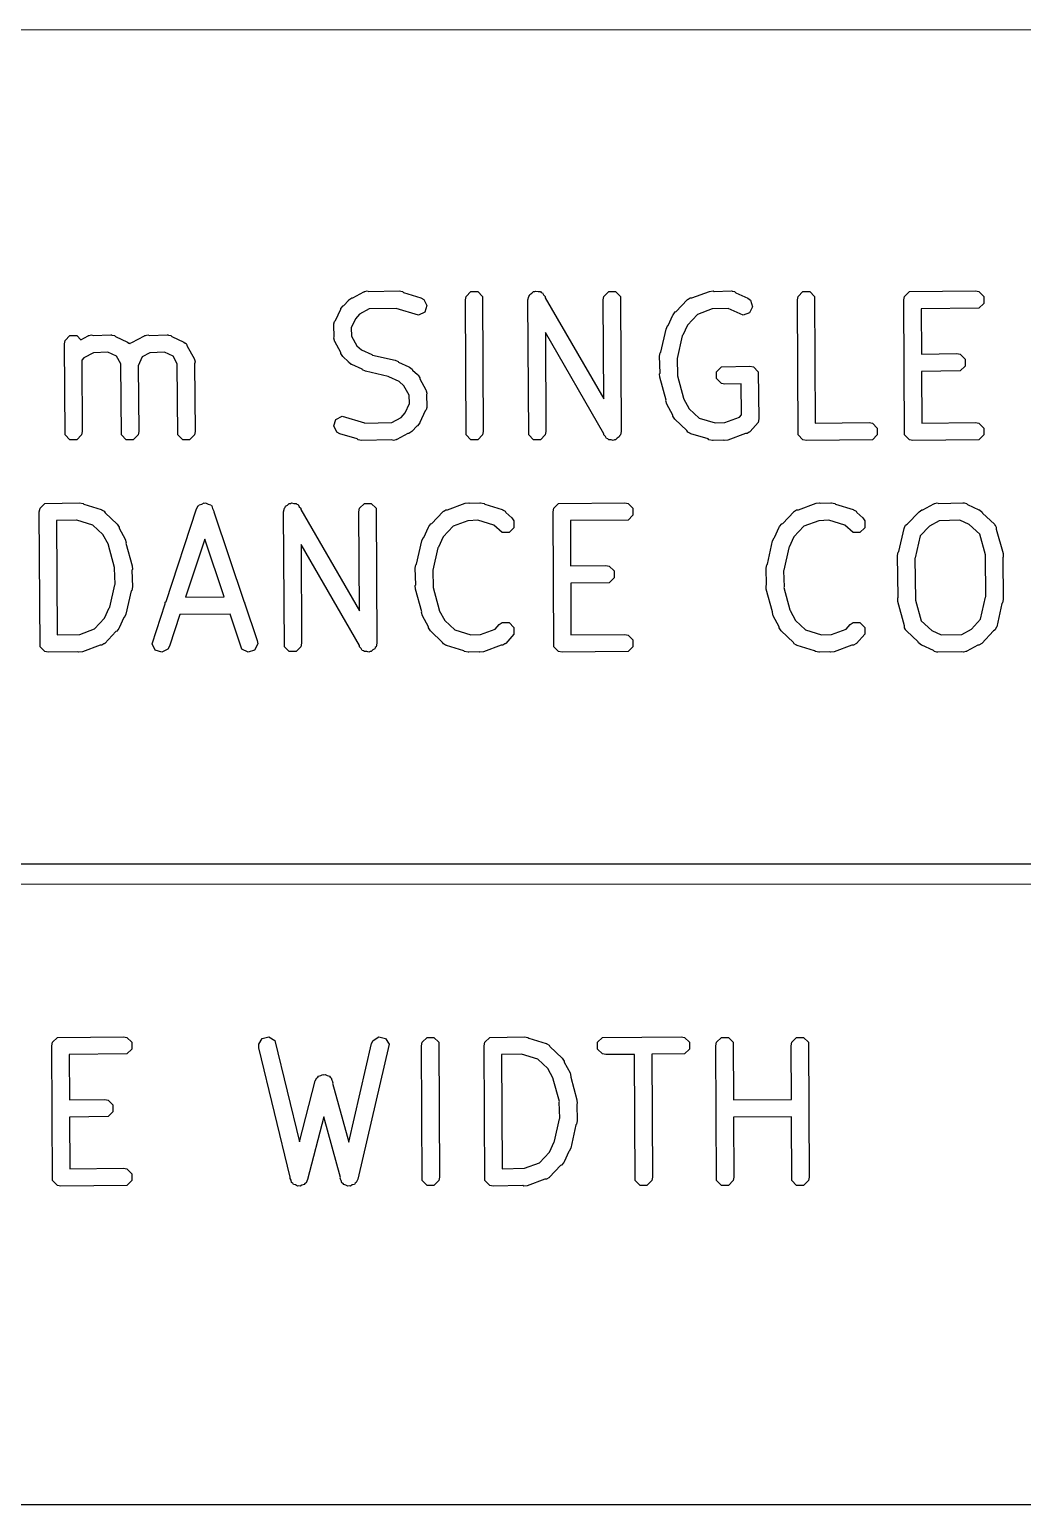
# Model space of a CAD drawing. Extents: x 139 to 262, y -120 to -93.
# Drawn here: x 201.19 to 207.09, y -108.47 to -99.7 of the extents above; entities that cross this region are included whole.
import ezdxf

# ---------------------------------------------------------------- set-up
doc = ezdxf.new("R2010")
doc.units = 0
doc.layers.add('BLACK', color=7, linetype='CONTINUOUS')

msp = doc.modelspace()

# ---------------------------------------------------------------- linework, layer by layer
at = {"layer": 'BLACK', "linetype": 'CONTINUOUS'}
for p, q in [((218.541613, -99.701785), (196.438786, -99.706587)), ((203.085993, -101.309536), (203.103297, -101.297973)), ((203.103297, -101.297973), (203.109474, -101.297973)), ((203.109474, -101.297973), (203.174361, -101.262291)), ((203.174361, -101.262291), (203.176938, -101.261585)), ((203.176938, -101.261585), (203.177804, -101.26072)), ((203.177804, -101.26072), (203.180274, -101.260671)), ((203.180274, -101.260671), (203.194434, -101.256794)), ((203.194434, -101.256794), (203.204631, -101.260193)), ((203.204631, -101.260193), (203.384483, -101.25666)), ((203.384483, -101.25666), (203.404895, -101.26072)), ((203.404895, -101.26072), (203.409696, -101.265521)), ((203.409696, -101.265521), (203.51311, -101.29665)), ((203.51311, -101.29665), (203.531191, -101.306957)), ((203.778183, -101.31), (203.782243, -101.289588)), ((203.782243, -101.289588), (203.811111, -101.26072)), ((203.811111, -101.26072), (203.851935, -101.26072)), ((203.851935, -101.26072), (203.880803, -101.289588)), ((203.880803, -101.289588), (203.884863, -102.09232)), ((204.150716, -101.31), (204.154776, -101.289588)), ((204.154776, -101.289588), (204.159956, -101.284407)), ((204.159956, -101.284407), (204.161884, -101.27734)), ((204.161884, -101.27734), (204.173877, -101.270486)), ((204.173877, -101.270486), (204.183644, -101.26072)), ((204.183644, -101.26072), (204.190969, -101.26072)), ((204.190969, -101.26072), (204.197329, -101.257086)), ((204.197329, -101.257086), (204.210654, -101.26072)), ((204.210654, -101.26072), (204.224468, -101.26072)), ((204.224468, -101.26072), (204.229648, -101.2659)), ((204.229648, -101.2659), (204.236716, -101.267828)), ((204.236716, -101.267828), (204.243735, -101.279987)), ((204.243735, -101.279987), (204.253336, -101.289588)), ((204.253336, -101.289588), (204.253371, -101.296679)), ((204.253371, -101.296679), (204.600731, -101.89839)), ((204.597756, -101.31), (204.601816, -101.289588)), ((204.601816, -101.289588), (204.630684, -101.26072)), ((204.630684, -101.26072), (204.671508, -101.26072)), ((204.671508, -101.26072), (204.700376, -101.289588)), ((204.700376, -101.289588), (204.704436, -102.09232)), ((205.100441, -101.306957), (205.102855, -101.306072)), ((205.102855, -101.306072), (205.114976, -101.297974)), ((205.114976, -101.297974), (205.124965, -101.297973)), ((205.124965, -101.297973), (205.230281, -101.259397)), ((205.230281, -101.259397), (205.25093, -101.256794)), ((205.25093, -101.256794), (205.256927, -101.259792)), ((205.256927, -101.259792), (205.358909, -101.25666)), ((205.358909, -101.25666), (205.361528, -101.257181)), ((205.361528, -101.257181), (205.36269, -101.256794)), ((205.36269, -101.256794), (205.365131, -101.257897)), ((205.365131, -101.257897), (205.379321, -101.26072)), ((205.379321, -101.26072), (205.385874, -101.267273)), ((205.385874, -101.267273), (205.45727, -101.299544)), ((205.45727, -101.299544), (205.473711, -101.312304)), ((205.752609, -101.31), (205.756669, -101.289588)), ((205.756669, -101.289588), (205.785537, -101.26072)), ((205.785537, -101.26072), (205.826361, -101.26072)), ((205.826361, -101.26072), (205.855229, -101.289588)), ((205.855229, -101.289588), (205.859035, -102.04228)), ((206.385916, -101.31), (206.389976, -101.289588)), ((206.389976, -101.289588), (206.418844, -101.26072)), ((206.418844, -101.26072), (206.81179, -101.25666)), ((206.81179, -101.25666), (206.832202, -101.26072)), ((206.832202, -101.26072), (206.86107, -101.289588)), ((206.86107, -101.289588), (206.86107, -101.330412)), ((203.006475, -101.432048), (203.037176, -101.364128)), ((203.037176, -101.364094), (203.037207, -101.364058)), ((203.037176, -101.364128), (203.037176, -101.364094)), ((203.037207, -101.364058), (203.038747, -101.360653)), ((203.038747, -101.360653), (203.051507, -101.344211)), ((203.051507, -101.344211), (203.056437, -101.342567)), ((203.056437, -101.342567), (203.083353, -101.312486)), ((203.083353, -101.312486), (203.083414, -101.312304)), ((203.083414, -101.312304), (203.083615, -101.312193)), ((203.083615, -101.312193), (203.085993, -101.309536)), ((203.149537, -101.393876), (203.124476, -101.421884)), ((203.205322, -101.3632), (203.149537, -101.393876)), ((203.366614, -101.360031), (203.205322, -101.3632)), ((203.367616, -101.360603), (203.366614, -101.360031)), ((203.500024, -101.400459), (203.367616, -101.360603)), ((203.536539, -101.382201), (203.500024, -101.400459)), ((203.531191, -101.306957), (203.549449, -101.343472)), ((203.549449, -101.343472), (203.536539, -101.382201)), ((203.782243, -102.112732), (203.778183, -101.31)), ((204.154776, -102.112732), (204.150716, -101.31)), ((204.600731, -101.89839), (204.597756, -101.31)), ((205.013175, -101.397905), (205.025935, -101.381464)), ((205.025935, -101.381464), (205.032201, -101.379375)), ((205.032201, -101.379375), (205.097672, -101.309536)), ((205.097672, -101.309536), (205.099893, -101.308051)), ((205.099893, -101.308051), (205.100441, -101.306957)), ((205.246719, -101.363254), (205.158517, -101.395562)), ((205.247149, -101.36334), (205.246719, -101.363254)), ((205.341126, -101.360453), (205.247149, -101.36334)), ((205.429635, -101.400459), (205.341126, -101.360453)), ((205.468365, -101.387548), (205.429635, -101.400459)), ((205.486622, -101.351034), (205.468365, -101.387548)), ((205.473711, -101.312304), (205.486622, -101.351034)), ((205.756669, -102.112732), (205.752609, -101.31)), ((206.389976, -102.112732), (206.385916, -101.31)), ((206.832202, -101.35928), (206.488906, -101.362827)), ((206.488906, -101.362827), (206.490268, -101.632221)), ((206.86107, -101.330412), (206.832202, -101.35928)), ((202.995863, -101.459013), (202.996384, -101.456392)), ((202.998846, -101.528753), (202.995863, -101.459013)), ((202.995997, -101.455231), (202.997101, -101.452788)), ((202.996384, -101.456392), (202.995997, -101.455231)), ((202.997101, -101.452788), (202.999923, -101.438601)), ((202.999923, -101.438601), (203.006475, -101.432048)), ((203.124476, -101.421884), (203.100076, -101.475865)), ((203.100076, -101.475865), (203.102225, -101.52609)), ((204.971882, -101.48333), (204.980771, -101.464512)), ((204.980771, -101.464512), (204.983921, -101.462621)), ((204.983921, -101.462621), (205.011603, -101.401382)), ((205.011603, -101.401348), (205.011633, -101.401315)), ((205.011603, -101.401382), (205.011603, -101.401348)), ((205.011633, -101.401315), (205.013175, -101.397905)), ((205.098889, -101.459167), (205.071338, -101.520122)), ((205.158517, -101.395562), (205.098889, -101.459167)), ((201.39397, -101.570773), (201.39803, -101.550361)), ((201.39803, -101.550361), (201.426898, -101.521493)), ((201.426898, -101.521493), (201.467722, -101.521493)), ((201.467722, -101.521493), (201.492682, -101.546453)), ((201.492682, -101.546453), (201.535215, -101.523064)), ((201.535215, -101.523064), (201.537792, -101.522358)), ((201.537792, -101.522358), (201.538658, -101.521493)), ((201.538658, -101.521493), (201.541241, -101.521413)), ((201.541241, -101.521413), (201.555288, -101.517567)), ((201.555288, -101.517567), (201.564669, -101.520693)), ((201.564669, -101.520693), (201.67083, -101.517433)), ((201.67083, -101.517433), (201.67345, -101.517954)), ((201.67345, -101.517954), (201.674612, -101.517567)), ((201.674612, -101.517567), (201.677054, -101.518671)), ((201.677054, -101.518671), (201.691242, -101.521493)), ((201.691242, -101.521493), (201.697795, -101.528046)), ((201.697795, -101.528046), (201.769192, -101.560319)), ((201.769192, -101.560319), (201.77758, -101.566829)), ((201.77758, -101.566829), (201.780286, -101.567731)), ((201.780286, -101.567731), (201.781435, -101.569821)), ((201.781435, -101.569821), (201.782582, -101.570711)), ((201.782582, -101.570711), (201.784896, -101.567731)), ((201.784896, -101.567731), (201.796008, -101.564026)), ((201.796008, -101.564026), (201.870495, -101.523064)), ((201.870495, -101.523064), (201.873072, -101.522358)), ((201.873072, -101.522358), (201.873938, -101.521493)), ((201.873938, -101.521493), (201.876521, -101.521413)), ((201.876521, -101.521413), (201.890568, -101.517567)), ((201.890568, -101.517567), (201.899949, -101.520693)), ((201.899949, -101.520693), (202.00611, -101.517433)), ((202.00611, -101.517433), (202.00873, -101.517954)), ((202.00873, -101.517954), (202.009892, -101.517567)), ((202.009892, -101.517567), (202.012334, -101.518671)), ((202.012334, -101.518671), (202.026522, -101.521493)), ((202.026522, -101.521493), (202.033075, -101.528046)), ((202.033075, -101.528046), (202.104472, -101.560319)), ((202.104472, -101.560319), (202.11286, -101.566829)), ((202.11286, -101.566829), (202.115566, -101.567731)), ((202.115566, -101.567731), (202.116715, -101.569821)), ((202.116715, -101.569821), (202.120913, -101.573079)), ((202.995997, -101.537301), (202.998846, -101.528753)), ((202.999806, -101.551212), (202.995997, -101.537301)), ((202.999923, -101.553932), (202.999806, -101.551212)), ((203.000788, -101.554797), (202.999923, -101.553932)), ((203.001494, -101.557374), (203.000788, -101.554797)), ((203.037176, -101.622262), (203.001494, -101.557374)), ((203.102225, -101.52609), (203.133079, -101.582199)), ((204.60178, -102.10564), (204.25442, -101.503929)), ((204.25442, -101.503929), (204.257396, -102.09232)), ((204.940826, -101.621137), (204.971882, -101.48333)), ((205.068386, -101.523925), (205.038123, -101.658217)), ((205.071338, -101.520122), (205.068386, -101.523925)), ((201.39803, -102.112732), (201.39397, -101.570773)), ((201.510391, -101.65465), (201.497479, -101.669081)), ((201.566326, -101.62389), (201.510391, -101.65465)), ((201.653046, -101.621226), (201.566326, -101.62389)), ((201.704577, -101.644518), (201.653046, -101.621226)), ((201.729315, -101.689504), (201.704577, -101.644518)), ((201.856335, -101.648785), (201.832247, -101.702076)), ((201.901606, -101.62389), (201.856335, -101.648785)), ((201.988326, -101.621226), (201.901606, -101.62389)), ((202.039857, -101.644518), (201.988326, -101.621226)), ((202.064595, -101.689504), (202.039857, -101.644518)), ((202.120913, -101.573079), (202.124616, -101.584188)), ((202.124616, -101.584188), (202.165579, -101.658678)), ((203.037177, -101.62844), (203.037176, -101.622262)), ((203.048739, -101.645745), (203.037177, -101.62844)), ((203.051398, -101.648124), (203.048739, -101.645745)), ((203.051507, -101.648322), (203.051398, -101.648124)), ((203.051685, -101.648381), (203.051507, -101.648322)), ((203.08177, -101.675299), (203.051685, -101.648381)), ((203.133079, -101.582199), (203.161088, -101.607259)), ((203.161088, -101.607259), (203.22207, -101.634824)), ((203.22207, -101.634824), (203.225873, -101.637775)), ((203.225873, -101.637775), (203.360167, -101.66804)), ((204.933036, -101.64528), (204.937096, -101.624868)), ((204.9361, -101.74505), (204.933036, -101.64528)), ((204.937096, -101.624868), (204.940826, -101.621137)), ((206.490268, -101.632221), (206.70003, -101.629193)), ((206.70003, -101.629193), (206.720442, -101.633253)), ((206.720442, -101.633253), (206.74931, -101.662121)), ((201.497479, -101.669081), (201.50065, -102.09232)), ((201.73331, -102.112732), (201.729315, -101.689504)), ((201.832247, -101.702076), (201.83593, -102.09232)), ((202.06859, -102.112732), (202.064595, -101.689504)), ((202.165579, -101.658678), (202.166284, -101.661255)), ((202.166284, -101.661255), (202.16715, -101.662121)), ((202.16715, -101.662121), (202.167172, -101.664496)), ((202.167172, -101.664496), (202.171076, -101.678751)), ((202.171076, -101.678751), (202.16741, -101.689747)), ((202.16741, -101.689747), (202.17121, -102.09232)), ((203.083414, -101.680229), (203.08177, -101.675299)), ((203.099856, -101.692989), (203.083414, -101.680229)), ((203.103263, -101.694529), (203.099856, -101.692989)), ((203.103298, -101.69456), (203.103263, -101.694529)), ((203.103331, -101.694559), (203.103298, -101.69456)), ((203.16457, -101.72224), (203.103331, -101.694559)), ((203.166461, -101.725391), (203.16457, -101.72224)), ((203.185279, -101.73428), (203.166461, -101.725391)), ((203.319572, -101.764544), (203.185279, -101.73428)), ((203.360167, -101.66804), (203.378985, -101.676929)), ((203.378985, -101.676929), (203.380875, -101.680079)), ((203.380875, -101.680079), (203.442114, -101.70776)), ((203.442114, -101.70776), (203.442148, -101.70776)), ((203.442148, -101.70776), (203.442182, -101.70779)), ((203.442182, -101.70779), (203.44559, -101.709331)), ((203.44559, -101.709331), (203.462032, -101.722091)), ((203.462032, -101.722091), (203.463675, -101.727021)), ((203.463675, -101.727021), (203.493756, -101.753936)), ((204.933617, -101.74919), (204.9361, -101.74505)), ((205.038123, -101.658217), (205.036768, -101.661084)), ((205.036768, -101.661084), (205.039716, -101.75704)), ((205.272376, -101.736628), (205.301244, -101.70776)), ((205.272376, -101.777452), (205.272376, -101.736628)), ((205.301244, -101.70776), (205.470669, -101.7037)), ((205.470669, -101.7037), (205.491081, -101.70776)), ((205.491081, -101.70776), (205.519949, -101.736628)), ((205.519949, -101.736628), (205.524009, -102.017813)), ((206.720442, -101.731813), (206.490789, -101.735128)), ((206.490789, -101.735128), (206.492342, -102.04228)), ((206.74931, -101.702945), (206.720442, -101.731813)), ((206.74931, -101.662121), (206.74931, -101.702945)), ((203.323376, -101.767496), (203.319572, -101.764544)), ((203.384355, -101.795059), (203.323376, -101.767496)), ((203.412366, -101.820121), (203.384355, -101.795059)), ((203.44322, -101.876229), (203.412366, -101.820121)), ((203.493756, -101.753936), (203.493939, -101.753997)), ((203.493939, -101.753997), (203.494049, -101.754198)), ((203.494049, -101.754198), (203.496706, -101.756575)), ((203.496706, -101.756575), (203.508269, -101.773879)), ((203.508269, -101.773879), (203.508269, -101.780056)), ((203.508269, -101.780056), (203.543952, -101.844946)), ((204.934629, -101.769977), (204.933617, -101.74919)), ((204.971879, -101.905466), (204.934629, -101.769977)), ((205.039716, -101.75704), (205.03898, -101.760736)), ((205.03898, -101.760736), (205.075376, -101.893116)), ((205.301244, -101.80632), (205.272376, -101.777452)), ((205.321656, -101.81038), (205.301244, -101.80632)), ((205.418065, -101.808069), (205.321656, -101.81038)), ((205.420746, -101.993737), (205.418065, -101.808069)), ((203.445369, -101.926454), (203.44322, -101.876229)), ((203.543952, -101.844946), (203.544657, -101.847522)), ((203.544657, -101.847522), (203.545523, -101.848388)), ((203.545523, -101.848388), (203.545639, -101.851107)), ((203.545639, -101.851107), (203.549449, -101.865019)), ((203.549449, -101.865019), (203.546599, -101.873565)), ((203.546599, -101.873565), (203.549583, -101.943307)), ((204.970423, -101.909835), (204.971879, -101.905466)), ((204.97592, -101.929908), (204.970423, -101.909835)), ((205.075376, -101.893116), (205.075546, -101.896613)), ((205.075546, -101.896613), (205.108592, -101.956706)), ((203.008907, -102.020119), (203.045422, -102.001861)), ((203.045422, -102.001861), (203.17783, -102.041717)), ((203.340123, -102.039119), (203.395909, -102.008442)), ((203.395909, -102.008442), (203.420969, -101.980435)), ((203.420969, -101.980435), (203.445369, -101.926454)), ((203.53897, -101.970271), (203.50827, -102.038191)), ((203.545523, -101.963719), (203.53897, -101.970271)), ((203.548344, -101.949531), (203.545523, -101.963719)), ((203.549449, -101.947089), (203.548344, -101.949531)), ((203.549583, -101.943307), (203.549061, -101.945927)), ((203.549061, -101.945927), (203.549449, -101.947089)), ((205.011603, -101.994794), (204.97592, -101.929908)), ((205.011603, -102.000972), (205.011603, -101.994794)), ((205.023166, -102.018277), (205.011603, -102.000972)), ((205.108592, -101.956706), (205.108652, -101.956925)), ((205.108652, -101.956925), (205.168396, -102.012934)), ((205.322085, -102.039065), (205.408516, -102.007405)), ((205.408516, -102.007405), (205.420746, -101.993737)), ((201.50065, -102.09232), (201.49659, -102.112732)), ((201.83593, -102.09232), (201.83187, -102.112732)), ((202.17121, -102.09232), (202.16715, -102.112732)), ((202.995997, -102.058848), (203.008907, -102.020119)), ((203.014255, -102.095363), (202.995997, -102.058848)), ((203.032336, -102.10567), (203.014255, -102.095363)), ((203.17783, -102.041717), (203.178831, -102.042288)), ((203.178831, -102.042288), (203.340123, -102.039119)), ((203.459453, -102.092784), (203.442149, -102.104347)), ((203.46183, -102.090126), (203.459453, -102.092784)), ((203.462032, -102.090016), (203.46183, -102.090126)), ((203.462092, -102.089833), (203.462032, -102.090016)), ((203.489008, -102.059752), (203.462092, -102.089833)), ((203.493939, -102.058109), (203.489008, -102.059752)), ((203.506699, -102.041667), (203.493939, -102.058109)), ((203.508238, -102.038261), (203.506699, -102.041667)), ((203.50827, -102.038226), (203.508238, -102.038261)), ((203.50827, -102.038191), (203.50827, -102.038226)), ((203.884863, -102.09232), (203.880803, -102.112732)), ((204.257396, -102.09232), (204.253336, -102.112732)), ((204.704436, -102.09232), (204.700376, -102.112732)), ((205.09607, -102.086623), (205.023166, -102.018277)), ((205.100441, -102.095363), (205.09607, -102.086623)), ((205.113077, -102.102566), (205.100441, -102.095363)), ((205.168396, -102.012934), (205.263226, -102.041479)), ((205.263226, -102.041479), (205.321656, -102.03898)), ((205.321656, -102.03898), (205.322085, -102.039065)), ((205.465951, -102.096246), (205.453829, -102.104346)), ((205.468364, -102.095363), (205.465951, -102.096246)), ((205.46891, -102.094269), (205.468364, -102.095363)), ((205.471134, -102.092784), (205.46891, -102.094269)), ((205.519949, -102.038225), (205.471134, -102.092784)), ((205.524009, -102.017813), (205.519949, -102.038225)), ((205.859035, -102.04228), (206.178483, -102.03898)), ((206.178483, -102.03898), (206.198895, -102.04304)), ((206.198895, -102.04304), (206.227763, -102.071908)), ((206.227763, -102.071908), (206.227763, -102.112732)), ((206.492342, -102.04228), (206.81179, -102.03898)), ((206.81179, -102.03898), (206.832202, -102.04304)), ((206.832202, -102.04304), (206.86107, -102.071908)), ((206.86107, -102.071908), (206.86107, -102.112732)), ((201.426898, -102.1416), (201.39803, -102.112732)), ((201.467722, -102.1416), (201.426898, -102.1416)), ((201.49659, -102.112732), (201.467722, -102.1416)), ((201.762178, -102.1416), (201.73331, -102.112732)), ((201.803002, -102.1416), (201.762178, -102.1416)), ((201.83187, -102.112732), (201.803002, -102.1416)), ((202.097458, -102.1416), (202.06859, -102.112732)), ((202.138282, -102.1416), (202.097458, -102.1416)), ((202.16715, -102.112732), (202.138282, -102.1416)), ((203.135749, -102.136798), (203.032336, -102.10567)), ((203.140551, -102.1416), (203.135749, -102.136798)), ((203.160963, -102.14566), (203.140551, -102.1416)), ((203.340814, -102.142126), (203.160963, -102.14566)), ((203.351012, -102.145526), (203.340814, -102.142126)), ((203.36517, -102.141648), (203.351012, -102.145526)), ((203.367642, -102.1416), (203.36517, -102.141648)), ((203.368507, -102.140734), (203.367642, -102.1416)), ((203.371084, -102.140029), (203.368507, -102.140734)), ((203.435971, -102.104347), (203.371084, -102.140029)), ((203.442149, -102.104347), (203.435971, -102.104347)), ((203.811111, -102.1416), (203.782243, -102.112732)), ((203.851935, -102.1416), (203.811111, -102.1416)), ((203.880803, -102.112732), (203.851935, -102.1416)), ((204.183644, -102.1416), (204.154776, -102.112732)), ((204.224468, -102.1416), (204.183644, -102.1416)), ((204.253336, -102.112732), (204.224468, -102.1416)), ((204.601816, -102.112732), (204.60178, -102.10564)), ((204.611416, -102.122332), (204.601816, -102.112732)), ((204.618436, -102.134492), (204.611416, -102.122332)), ((204.625503, -102.136419), (204.618436, -102.134492)), ((204.630684, -102.1416), (204.625503, -102.136419)), ((204.644498, -102.1416), (204.630684, -102.1416)), ((204.657823, -102.145234), (204.644498, -102.1416)), ((204.664183, -102.1416), (204.657823, -102.145234)), ((204.671508, -102.1416), (204.664183, -102.1416)), ((204.681274, -102.131833), (204.671508, -102.1416)), ((204.693268, -102.12498), (204.681274, -102.131833)), ((204.695195, -102.117912), (204.693268, -102.12498)), ((204.700376, -102.112732), (204.695195, -102.117912)), ((205.114976, -102.104346), (205.113077, -102.102566)), ((205.116199, -102.104346), (205.114976, -102.104346)), ((205.118522, -102.10567), (205.116199, -102.104346)), ((205.221935, -102.136798), (205.118522, -102.10567)), ((205.226737, -102.1416), (205.221935, -102.136798)), ((205.247149, -102.14566), (205.226737, -102.1416)), ((205.250849, -102.145501), (205.247149, -102.14566)), ((205.25093, -102.145526), (205.250849, -102.145501)), ((205.25099, -102.145495), (205.25093, -102.145526)), ((205.312548, -102.142862), (205.25099, -102.145495)), ((205.317875, -102.145526), (205.312548, -102.142862)), ((205.338523, -102.142923), (205.317875, -102.145526)), ((205.443839, -102.104346), (205.338523, -102.142923)), ((205.453829, -102.104346), (205.443839, -102.104346)), ((205.785537, -102.1416), (205.756669, -102.112732)), ((205.805949, -102.14566), (205.785537, -102.1416)), ((206.198895, -102.1416), (205.805949, -102.14566)), ((206.227763, -102.112732), (206.198895, -102.1416)), ((206.418844, -102.1416), (206.389976, -102.112732)), ((206.439256, -102.14566), (206.418844, -102.1416)), ((206.832202, -102.1416), (206.439256, -102.14566)), ((206.86107, -102.112732), (206.832202, -102.1416)), ((201.249016, -102.549079), (201.277884, -102.520211)), ((201.277884, -102.520211), (201.484563, -102.516151)), ((201.484563, -102.516151), (201.504975, -102.520211)), ((201.504975, -102.520211), (201.509776, -102.525012)), ((201.509776, -102.525012), (201.61319, -102.556141)), ((202.179027, -102.552623), (202.189334, -102.534543)), ((202.189334, -102.534543), (202.192899, -102.53276)), ((202.192899, -102.53276), (202.194682, -102.529195)), ((202.194682, -102.529195), (202.210725, -102.523847)), ((202.210725, -102.523847), (202.225849, -102.516285)), ((202.225849, -102.516285), (202.22963, -102.517545)), ((202.22963, -102.517545), (202.233411, -102.516285)), ((202.233411, -102.516285), (202.248534, -102.523847)), ((202.248534, -102.523847), (202.264578, -102.529195)), ((202.264578, -102.529195), (202.26636, -102.53276)), ((202.26636, -102.53276), (202.269926, -102.534543)), ((202.269926, -102.534543), (202.275539, -102.551116)), ((202.709004, -102.536831), (202.720997, -102.529977)), ((202.720997, -102.529977), (202.730764, -102.520211)), ((202.730764, -102.520211), (202.738089, -102.520211)), ((202.738089, -102.520211), (202.744449, -102.516577)), ((202.744449, -102.516577), (202.757774, -102.520211)), ((202.757774, -102.520211), (202.771588, -102.520211)), ((202.771588, -102.520211), (202.776768, -102.525391)), ((202.776768, -102.525391), (202.783836, -102.527319)), ((202.783836, -102.527319), (202.790855, -102.539478)), ((203.148936, -102.549079), (203.177804, -102.520211)), ((203.177804, -102.520211), (203.218628, -102.520211)), ((203.218628, -102.520211), (203.247496, -102.549079)), ((203.672085, -102.557464), (203.777401, -102.518888)), ((203.777401, -102.518888), (203.79805, -102.516285)), ((203.79805, -102.516285), (203.803376, -102.518948)), ((203.803376, -102.518948), (203.864934, -102.516315)), ((203.864934, -102.516315), (203.864995, -102.516285)), ((203.864995, -102.516285), (203.865075, -102.516309)), ((203.865075, -102.516309), (203.868776, -102.516151)), ((203.868776, -102.516151), (203.889188, -102.520211)), ((203.889188, -102.520211), (203.893989, -102.525012)), ((203.893989, -102.525012), (203.997403, -102.556141)), ((204.303789, -102.549079), (204.332657, -102.520211)), ((204.332657, -102.520211), (204.725603, -102.516151)), ((204.725603, -102.516151), (204.746015, -102.520211)), ((204.746015, -102.520211), (204.774883, -102.549079)), ((205.758271, -102.557464), (205.863587, -102.518888)), ((205.863587, -102.518888), (205.884236, -102.516285)), ((205.884236, -102.516285), (205.889562, -102.518948)), ((205.889562, -102.518948), (205.95112, -102.516315)), ((205.95112, -102.516315), (205.951181, -102.516285)), ((205.951181, -102.516285), (205.951261, -102.516309)), ((205.951261, -102.516309), (205.954962, -102.516151)), ((205.954962, -102.516151), (205.975374, -102.520211)), ((205.975374, -102.520211), (205.980175, -102.525012)), ((205.980175, -102.525012), (206.083589, -102.556141)), ((206.499527, -102.557464), (206.564415, -102.521782)), ((206.564415, -102.521782), (206.566991, -102.521076)), ((206.566991, -102.521076), (206.567857, -102.520211)), ((206.567857, -102.520211), (206.570371, -102.52015)), ((206.570371, -102.52015), (206.584488, -102.516285)), ((206.584488, -102.516285), (206.594359, -102.519575)), ((206.594359, -102.519575), (206.737282, -102.516151)), ((206.737282, -102.516151), (206.739901, -102.516672)), ((206.739901, -102.516672), (206.741063, -102.516285)), ((206.741063, -102.516285), (206.743504, -102.517388)), ((206.743504, -102.517388), (206.757694, -102.520211)), ((206.757694, -102.520211), (206.764247, -102.526764)), ((206.764247, -102.526764), (206.832167, -102.557464)), ((201.244956, -102.569491), (201.249016, -102.549079)), ((201.249016, -103.372223), (201.244956, -102.569491)), ((201.466694, -102.619522), (201.347944, -102.621855)), ((201.347944, -102.621855), (201.351379, -103.301087)), ((201.467696, -102.620094), (201.466694, -102.619522)), ((201.563316, -102.648876), (201.467696, -102.620094)), ((201.61319, -102.556141), (201.615511, -102.557464)), ((201.615511, -102.557464), (201.616736, -102.557464)), ((201.616736, -102.557464), (201.618636, -102.559245)), ((201.618636, -102.559245), (201.631271, -102.566448)), ((201.631271, -102.566448), (201.63564, -102.575186)), ((201.63564, -102.575186), (201.708547, -102.643534)), ((201.998276, -103.103685), (202.179027, -102.552623)), ((202.275539, -102.551116), (202.282836, -102.56571)), ((202.282836, -102.56571), (202.281677, -102.569241)), ((202.281677, -102.569241), (202.463554, -103.106257)), ((202.697836, -102.569491), (202.701896, -102.549079)), ((202.701896, -103.372223), (202.697836, -102.569491)), ((202.701896, -102.549079), (202.707076, -102.543898)), ((202.707076, -102.543898), (202.709004, -102.536831)), ((202.790855, -102.539478), (202.800456, -102.549079)), ((202.800456, -102.549079), (202.800491, -102.55617)), ((202.800491, -102.55617), (203.147851, -103.157881)), ((203.144876, -102.569491), (203.148936, -102.549079)), ((203.147851, -103.157881), (203.144876, -102.569491)), ((203.247496, -102.549079), (203.251556, -103.351811)), ((203.579321, -102.638866), (203.644792, -102.569027)), ((203.644792, -102.569027), (203.647013, -102.567542)), ((203.647013, -102.567542), (203.647561, -102.566448)), ((203.647561, -102.566448), (203.649975, -102.565563)), ((203.649975, -102.565563), (203.662096, -102.557465)), ((203.662096, -102.557465), (203.672085, -102.557464)), ((203.852698, -102.620331), (203.794269, -102.622831)), ((203.947866, -102.648977), (203.852698, -102.620331)), ((203.997403, -102.556141), (203.999725, -102.557464)), ((203.999725, -102.557464), (204.000949, -102.557465)), ((204.000949, -102.557465), (204.003096, -102.559386)), ((204.003096, -102.559386), (204.015484, -102.566448)), ((204.015484, -102.566448), (204.019123, -102.573727)), ((204.019123, -102.573727), (204.055506, -102.606281)), ((204.055506, -102.606281), (204.067069, -102.623586)), ((204.299729, -102.569491), (204.303789, -102.549079)), ((204.303789, -103.372223), (204.299729, -102.569491)), ((204.746015, -102.618771), (204.402719, -102.622318)), ((204.402719, -102.622318), (204.404081, -102.891712)), ((204.774883, -102.589903), (204.746015, -102.618771)), ((204.774883, -102.549079), (204.774883, -102.589903)), ((205.665507, -102.638866), (205.730978, -102.569027)), ((205.730978, -102.569027), (205.733199, -102.567542)), ((205.733199, -102.567542), (205.733747, -102.566448)), ((205.733747, -102.566448), (205.736161, -102.565563)), ((205.736161, -102.565563), (205.748282, -102.557465)), ((205.748282, -102.557465), (205.758271, -102.557464)), ((205.938884, -102.620331), (205.880455, -102.622831)), ((206.034052, -102.648977), (205.938884, -102.620331)), ((206.083589, -102.556141), (206.085911, -102.557464)), ((206.085911, -102.557464), (206.087135, -102.557465)), ((206.087135, -102.557465), (206.089282, -102.559386)), ((206.089282, -102.559386), (206.10167, -102.566448)), ((206.10167, -102.566448), (206.105309, -102.573727)), ((206.105309, -102.573727), (206.141692, -102.606281)), ((206.141692, -102.606281), (206.153255, -102.623586)), ((206.40602, -102.643721), (206.476045, -102.569027)), ((206.476045, -102.569027), (206.493349, -102.557464)), ((206.493349, -102.557464), (206.499527, -102.557464)), ((206.718957, -102.619699), (206.595432, -102.622659)), ((206.77438, -102.64475), (206.718957, -102.619699)), ((206.832167, -102.557464), (206.832202, -102.557464)), ((206.832202, -102.557464), (206.832234, -102.557494)), ((206.832234, -102.557494), (206.835643, -102.559035)), ((206.835643, -102.559035), (206.852084, -102.571795)), ((206.852084, -102.571795), (206.854172, -102.578061)), ((206.854172, -102.578061), (206.924012, -102.643534)), ((201.62306, -102.704885), (201.563316, -102.648876)), ((201.623121, -102.705105), (201.62306, -102.704885)), ((201.656165, -102.765196), (201.623121, -102.705105)), ((201.708547, -102.643534), (201.72011, -102.660838)), ((201.72011, -102.660838), (201.72011, -102.667016)), ((201.72011, -102.667016), (201.755792, -102.731904)), ((203.531041, -102.722112), (203.558723, -102.660873)), ((203.558723, -102.660839), (203.558753, -102.660806)), ((203.558723, -102.660873), (203.558723, -102.660839)), ((203.558753, -102.660806), (203.560295, -102.657396)), ((203.560295, -102.657396), (203.573055, -102.640955)), ((203.573055, -102.640955), (203.579321, -102.638866)), ((203.705637, -102.655053), (203.646009, -102.718658)), ((203.793839, -102.622745), (203.705637, -102.655053)), ((203.794269, -102.622831), (203.793839, -102.622745)), ((203.997375, -102.693277), (203.947866, -102.648977)), ((204.038201, -102.693278), (203.997375, -102.693277)), ((204.067068, -102.664411), (204.038201, -102.693278)), ((204.067069, -102.623586), (204.067068, -102.664411)), ((205.617227, -102.722112), (205.644909, -102.660873)), ((205.644909, -102.660839), (205.644939, -102.660806)), ((205.644909, -102.660873), (205.644909, -102.660839)), ((205.644939, -102.660806), (205.646481, -102.657396)), ((205.646481, -102.657396), (205.659241, -102.640955)), ((205.659241, -102.640955), (205.665507, -102.638866)), ((205.791823, -102.655053), (205.732195, -102.718658)), ((205.880025, -102.622745), (205.791823, -102.655053)), ((205.880455, -102.622831), (205.880025, -102.622745)), ((206.083561, -102.693277), (206.034052, -102.648977)), ((206.124387, -102.693278), (206.083561, -102.693277)), ((206.153254, -102.664411), (206.124387, -102.693278)), ((206.153255, -102.623586), (206.153254, -102.664411)), ((206.356452, -102.806121), (206.387508, -102.668314)), ((206.387508, -102.668314), (206.389975, -102.663091)), ((206.389975, -102.660838), (206.39212, -102.658549)), ((206.389975, -102.663091), (206.389975, -102.660838)), ((206.39212, -102.658549), (206.396397, -102.649496)), ((206.396397, -102.649496), (206.40602, -102.643721)), ((206.537396, -102.654513), (206.483255, -102.712264)), ((206.537616, -102.654453), (206.537396, -102.654513)), ((206.595432, -102.622659), (206.537616, -102.654453)), ((206.837128, -102.703574), (206.77438, -102.64475)), ((206.870944, -102.826567), (206.837128, -102.703574)), ((206.924012, -102.643534), (206.927221, -102.648337)), ((206.927221, -102.648337), (206.929153, -102.649496)), ((206.929153, -102.649496), (206.929961, -102.652437)), ((206.929961, -102.652437), (206.935575, -102.660838)), ((206.935575, -102.660838), (206.935574, -102.672852)), ((206.935574, -102.672852), (206.975296, -102.817327)), ((201.656336, -102.768695), (201.656165, -102.765196)), ((201.692731, -102.901074), (201.656336, -102.768695)), ((201.755792, -102.731904), (201.761289, -102.751977)), ((201.761289, -102.751977), (201.759832, -102.756345)), ((201.759832, -102.756345), (201.797083, -102.891834)), ((202.228321, -102.731909), (202.114782, -103.078062)), ((202.344752, -103.075686), (202.228321, -102.731909)), ((203.1489, -103.365131), (202.80154, -102.76342)), ((202.80154, -102.76342), (202.804516, -103.351811)), ((203.487946, -102.880628), (203.519002, -102.742821)), ((203.519002, -102.742821), (203.527891, -102.724003)), ((203.527891, -102.724003), (203.531041, -102.722112)), ((203.615506, -102.783416), (203.585243, -102.917708)), ((203.618458, -102.779613), (203.615506, -102.783416)), ((203.646009, -102.718658), (203.618458, -102.779613)), ((205.574132, -102.880628), (205.605188, -102.742821)), ((205.605188, -102.742821), (205.614077, -102.724003)), ((205.614077, -102.724003), (205.617227, -102.722112)), ((205.701692, -102.783416), (205.671429, -102.917708)), ((205.704644, -102.779613), (205.701692, -102.783416)), ((205.732195, -102.718658), (205.704644, -102.779613)), ((206.483255, -102.712264), (206.453749, -102.843201)), ((203.480156, -102.904771), (203.484216, -102.884359)), ((203.484216, -102.884359), (203.487946, -102.880628)), ((205.566342, -102.904771), (205.570402, -102.884359)), ((205.570402, -102.884359), (205.574132, -102.880628)), ((206.348662, -102.830264), (206.352722, -102.809852)), ((206.352241, -103.078189), (206.348662, -102.830264)), ((206.352722, -102.809852), (206.356452, -102.806121)), ((206.453749, -102.843201), (206.451822, -102.847279)), ((206.451822, -102.847279), (206.455342, -103.091038)), ((206.870209, -102.830264), (206.870944, -102.826567)), ((206.873728, -103.074022), (206.870209, -102.830264)), ((206.976308, -102.838114), (206.973309, -102.843112)), ((206.973309, -102.843112), (206.976889, -103.091038)), ((206.975296, -102.817327), (206.976308, -102.838114)), ((201.691996, -102.904771), (201.692731, -102.901074)), ((201.694943, -103.000726), (201.691996, -102.904771)), ((201.798095, -102.912621), (201.795611, -102.91676)), ((201.795611, -102.91676), (201.798676, -103.016531)), ((201.797083, -102.891834), (201.798095, -102.912621)), ((203.48322, -103.004541), (203.480156, -102.904771)), ((203.585243, -102.917708), (203.583888, -102.920575)), ((203.583888, -102.920575), (203.586836, -103.016531)), ((204.404081, -102.891712), (204.613843, -102.888684)), ((204.613843, -102.888684), (204.634255, -102.892744)), ((204.634255, -102.892744), (204.663123, -102.921612)), ((204.663123, -102.962436), (204.634255, -102.991304)), ((204.663123, -102.921612), (204.663123, -102.962436)), ((205.569406, -103.004541), (205.566342, -102.904771)), ((205.671429, -102.917708), (205.670074, -102.920575)), ((205.670074, -102.920575), (205.673022, -103.016531)), ((201.663325, -103.137886), (201.693589, -103.003594)), ((201.693589, -103.003594), (201.694943, -103.000726)), ((201.790885, -103.040673), (201.75983, -103.178481)), ((201.794616, -103.036943), (201.790885, -103.040673)), ((201.798676, -103.016531), (201.794616, -103.036943)), ((203.480737, -103.008681), (203.48322, -103.004541)), ((203.481749, -103.029468), (203.480737, -103.008681)), ((203.518999, -103.164957), (203.481749, -103.029468)), ((203.586836, -103.016531), (203.5861, -103.020227)), ((203.5861, -103.020227), (203.622496, -103.152607)), ((204.634255, -102.991304), (204.404602, -102.994619)), ((204.404602, -102.994619), (204.406155, -103.301771)), ((205.566923, -103.008681), (205.569406, -103.004541)), ((205.567935, -103.029468), (205.566923, -103.008681)), ((205.605185, -103.164957), (205.567935, -103.029468)), ((205.673022, -103.016531), (205.672286, -103.020227)), ((205.672286, -103.020227), (205.708682, -103.152607)), ((201.632823, -103.202642), (201.660374, -103.14169)), ((201.660374, -103.14169), (201.663325, -103.137886)), ((201.91565, -103.355592), (201.994083, -103.116469)), ((201.994083, -103.107879), (201.998276, -103.103685)), ((201.994083, -103.116469), (201.994083, -103.107879)), ((202.114782, -103.078062), (202.344752, -103.075686)), ((202.463554, -103.106257), (202.465176, -103.107879)), ((202.465176, -103.107879), (202.465176, -103.111045)), ((202.465176, -103.111045), (202.541006, -103.334944)), ((206.349243, -103.083188), (206.352241, -103.078189)), ((206.350255, -103.103975), (206.349243, -103.083188)), ((206.389975, -103.248447), (206.350255, -103.103975)), ((206.455342, -103.091038), (206.454606, -103.094734)), ((206.454606, -103.094734), (206.48842, -103.217726)), ((206.842294, -103.209036), (206.871802, -103.078101)), ((206.871802, -103.078101), (206.873728, -103.074022)), ((206.969098, -103.11518), (206.938042, -103.252988)), ((206.972829, -103.11145), (206.969098, -103.11518)), ((206.976889, -103.091038), (206.972829, -103.11145)), ((201.573195, -103.266247), (201.632823, -103.202642)), ((201.74779, -103.199189), (201.72011, -103.260429)), ((201.750941, -103.197299), (201.74779, -103.199189)), ((201.75983, -103.178481), (201.750941, -103.197299)), ((202.080938, -103.181242), (202.019459, -103.368679)), ((202.379457, -103.178158), (202.080938, -103.181242)), ((202.450107, -103.38676), (202.379457, -103.178158)), ((203.517543, -103.169326), (203.518999, -103.164957)), ((203.52304, -103.189399), (203.517543, -103.169326)), ((203.558723, -103.254285), (203.52304, -103.189399)), ((203.622496, -103.152607), (203.622666, -103.156104)), ((203.622666, -103.156104), (203.655712, -103.216197)), ((203.655712, -103.216197), (203.655772, -103.216416)), ((203.655772, -103.216416), (203.715516, -103.272425)), ((203.980071, -103.239588), (203.997375, -103.228025)), ((203.997375, -103.228025), (204.038201, -103.228024)), ((204.038201, -103.228024), (204.067068, -103.256891)), ((205.603729, -103.169326), (205.605185, -103.164957)), ((205.609226, -103.189399), (205.603729, -103.169326)), ((205.644909, -103.254285), (205.609226, -103.189399)), ((205.708682, -103.152607), (205.708852, -103.156104)), ((205.708852, -103.156104), (205.741898, -103.216197)), ((205.741898, -103.216197), (205.741958, -103.216416)), ((205.741958, -103.216416), (205.801702, -103.272425)), ((206.066257, -103.239588), (206.083561, -103.228025)), ((206.083561, -103.228025), (206.124387, -103.228024)), ((206.124387, -103.228024), (206.153254, -103.256891)), ((206.48842, -103.217726), (206.55117, -103.276551)), ((206.788155, -103.266788), (206.842294, -103.209036)), ((201.351379, -103.301087), (201.484563, -103.298471)), ((201.484563, -103.298471), (201.484992, -103.298556)), ((201.484992, -103.298556), (201.573195, -103.266247)), ((201.699511, -103.282436), (201.63404, -103.352275)), ((201.705779, -103.280347), (201.699511, -103.282436)), ((201.718539, -103.263905), (201.705779, -103.280347)), ((201.720079, -103.260496), (201.718539, -103.263905)), ((201.72011, -103.260464), (201.720079, -103.260496)), ((201.72011, -103.260429), (201.72011, -103.260464)), ((203.558723, -103.260463), (203.558723, -103.254285)), ((203.570286, -103.277768), (203.558723, -103.260463)), ((203.64319, -103.346114), (203.570286, -103.277768)), ((203.715516, -103.272425), (203.810346, -103.30097)), ((203.810346, -103.30097), (203.868776, -103.298471)), ((203.868776, -103.298471), (203.869205, -103.298556)), ((203.869205, -103.298556), (203.955636, -103.266896)), ((203.955636, -103.266896), (203.980071, -103.239588)), ((204.067069, -103.297716), (204.018254, -103.352275)), ((204.067068, -103.256891), (204.067069, -103.297716)), ((204.406155, -103.301771), (204.725603, -103.298471)), ((204.725603, -103.298471), (204.746015, -103.302531)), ((204.746015, -103.302531), (204.774883, -103.331399)), ((205.644909, -103.260463), (205.644909, -103.254285)), ((205.656472, -103.277768), (205.644909, -103.260463)), ((205.729376, -103.346114), (205.656472, -103.277768)), ((205.801702, -103.272425), (205.896532, -103.30097)), ((205.896532, -103.30097), (205.954962, -103.298471)), ((205.954962, -103.298471), (205.955391, -103.298556)), ((205.955391, -103.298556), (206.041822, -103.266896)), ((206.041822, -103.266896), (206.066257, -103.239588)), ((206.153255, -103.297716), (206.10444, -103.352275)), ((206.153254, -103.256891), (206.153255, -103.297716)), ((206.389975, -103.260464), (206.389975, -103.248447)), ((206.395588, -103.268864), (206.389975, -103.260464)), ((206.396397, -103.271806), (206.395588, -103.268864)), ((206.398328, -103.272964), (206.396397, -103.271806)), ((206.401538, -103.277768), (206.398328, -103.272964)), ((206.471376, -103.343239), (206.401538, -103.277768)), ((206.55117, -103.276551), (206.606593, -103.301602)), ((206.606593, -103.301602), (206.730117, -103.298642)), ((206.730117, -103.298642), (206.787935, -103.266849)), ((206.787935, -103.266849), (206.788155, -103.266788)), ((206.919529, -103.277579), (206.849506, -103.352275)), ((206.929153, -103.271806), (206.919529, -103.277579)), ((206.933429, -103.262752), (206.929153, -103.271806)), ((206.935575, -103.260464), (206.933429, -103.262752)), ((206.938042, -103.252988), (206.935574, -103.25821)), ((206.935574, -103.25821), (206.935575, -103.260464)), ((201.277884, -103.401091), (201.249016, -103.372223)), ((201.298296, -103.405151), (201.277884, -103.401091)), ((201.474141, -103.401696), (201.298296, -103.405151)), ((201.480782, -103.405017), (201.474141, -103.401696)), ((201.50143, -103.402414), (201.480782, -103.405017)), ((201.606744, -103.363838), (201.50143, -103.402414)), ((201.616736, -103.363838), (201.606744, -103.363838)), ((201.628857, -103.355738), (201.616736, -103.363838)), ((201.631271, -103.354854), (201.628857, -103.355738)), ((201.631818, -103.353759), (201.631271, -103.354854)), ((201.63404, -103.352275), (201.631818, -103.353759)), ((201.933908, -103.392107), (201.91565, -103.355592)), ((201.972637, -103.405017), (201.933908, -103.392107)), ((202.009152, -103.386759), (201.972637, -103.405017)), ((202.019459, -103.368679), (202.009152, -103.386759)), ((202.486622, -103.405017), (202.450107, -103.38676)), ((202.525351, -103.392108), (202.486622, -103.405017)), ((202.543609, -103.355592), (202.525351, -103.392108)), ((202.541006, -103.334944), (202.543609, -103.355592)), ((202.730764, -103.401091), (202.701896, -103.372223)), ((202.771588, -103.401091), (202.730764, -103.401091)), ((202.800456, -103.372223), (202.771588, -103.401091)), ((202.804516, -103.351811), (202.800456, -103.372223)), ((203.148936, -103.372223), (203.1489, -103.365131)), ((203.158536, -103.381823), (203.148936, -103.372223)), ((203.165556, -103.393983), (203.158536, -103.381823)), ((203.172623, -103.39591), (203.165556, -103.393983)), ((203.177804, -103.401091), (203.172623, -103.39591)), ((203.191618, -103.401091), (203.177804, -103.401091)), ((203.204943, -103.404725), (203.191618, -103.401091)), ((203.211303, -103.401091), (203.204943, -103.404725)), ((203.218628, -103.401091), (203.211303, -103.401091)), ((203.228394, -103.391324), (203.218628, -103.401091)), ((203.240388, -103.384471), (203.228394, -103.391324)), ((203.242315, -103.377403), (203.240388, -103.384471)), ((203.247496, -103.372223), (203.242315, -103.377403)), ((203.251556, -103.351811), (203.247496, -103.372223)), ((203.647561, -103.354854), (203.64319, -103.346114)), ((203.660197, -103.362057), (203.647561, -103.354854)), ((203.662096, -103.363837), (203.660197, -103.362057)), ((203.663319, -103.363837), (203.662096, -103.363837)), ((203.665642, -103.365161), (203.663319, -103.363837)), ((203.769055, -103.396289), (203.665642, -103.365161)), ((203.773857, -103.401091), (203.769055, -103.396289)), ((203.794269, -103.405151), (203.773857, -103.401091)), ((203.797969, -103.404992), (203.794269, -103.405151)), ((203.79805, -103.405017), (203.797969, -103.404992)), ((203.79811, -103.404986), (203.79805, -103.405017)), ((203.859668, -103.402353), (203.79811, -103.404986)), ((203.864995, -103.405017), (203.859668, -103.402353)), ((203.885643, -103.402414), (203.864995, -103.405017)), ((203.990959, -103.363837), (203.885643, -103.402414)), ((204.000949, -103.363837), (203.990959, -103.363837)), ((204.013071, -103.355737), (204.000949, -103.363837)), ((204.015484, -103.354854), (204.013071, -103.355737)), ((204.01603, -103.35376), (204.015484, -103.354854)), ((204.018254, -103.352275), (204.01603, -103.35376)), ((204.332657, -103.401091), (204.303789, -103.372223)), ((204.353069, -103.405151), (204.332657, -103.401091)), ((204.746015, -103.401091), (204.353069, -103.405151)), ((204.774883, -103.372223), (204.746015, -103.401091)), ((204.774883, -103.331399), (204.774883, -103.372223)), ((205.733747, -103.354854), (205.729376, -103.346114)), ((205.746383, -103.362057), (205.733747, -103.354854)), ((205.748282, -103.363837), (205.746383, -103.362057)), ((205.749505, -103.363837), (205.748282, -103.363837)), ((205.751828, -103.365161), (205.749505, -103.363837)), ((205.855241, -103.396289), (205.751828, -103.365161)), ((205.860043, -103.401091), (205.855241, -103.396289)), ((205.880455, -103.405151), (205.860043, -103.401091)), ((205.884155, -103.404992), (205.880455, -103.405151)), ((205.884236, -103.405017), (205.884155, -103.404992)), ((205.884296, -103.404986), (205.884236, -103.405017)), ((205.945854, -103.402353), (205.884296, -103.404986)), ((205.951181, -103.405017), (205.945854, -103.402353)), ((205.971829, -103.402414), (205.951181, -103.405017)), ((206.077145, -103.363837), (205.971829, -103.402414)), ((206.087135, -103.363837), (206.077145, -103.363837)), ((206.099257, -103.355737), (206.087135, -103.363837)), ((206.10167, -103.354854), (206.099257, -103.355737)), ((206.102216, -103.35376), (206.10167, -103.354854)), ((206.10444, -103.352275), (206.102216, -103.35376)), ((206.473466, -103.349507), (206.471376, -103.343239)), ((206.489908, -103.362267), (206.473466, -103.349507)), ((206.493316, -103.363807), (206.489908, -103.362267)), ((206.493349, -103.363838), (206.493316, -103.363807)), ((206.493384, -103.363838), (206.493349, -103.363838)), ((206.561303, -103.394537), (206.493384, -103.363838)), ((206.567857, -103.401091), (206.561303, -103.394537)), ((206.582046, -103.403913), (206.567857, -103.401091)), ((206.584488, -103.405017), (206.582046, -103.403913)), ((206.585649, -103.404629), (206.584488, -103.405017)), ((206.588269, -103.405151), (206.585649, -103.404629)), ((206.73119, -103.401726), (206.588269, -103.405151)), ((206.741063, -103.405017), (206.73119, -103.401726)), ((206.755179, -103.401151), (206.741063, -103.405017)), ((206.757694, -103.401091), (206.755179, -103.401151)), ((206.758559, -103.400225), (206.757694, -103.401091)), ((206.761136, -103.39952), (206.758559, -103.400225)), ((206.826023, -103.363838), (206.761136, -103.39952)), ((206.832202, -103.363838), (206.826023, -103.363838)), ((206.849506, -103.352275), (206.832202, -103.363838)), ((196.439961, -104.663553), (218.542789, -104.662229)), ((218.542818, -104.784396), (196.43999, -104.785721)), ((201.352391, -105.695211), (201.745337, -105.691151)), ((201.745337, -105.691151), (201.765749, -105.695211)), ((202.570892, -105.701279), (202.610606, -105.691823)), ((202.610606, -105.691823), (202.645375, -105.71322)), ((203.229511, -105.71322), (203.26428, -105.691823)), ((203.26428, -105.691823), (203.303994, -105.701279)), ((203.92287, -105.695211), (204.129549, -105.691151)), ((204.129549, -105.691151), (204.149961, -105.695211)), ((204.59343, -105.695211), (205.060882, -105.691151)), ((205.060882, -105.691151), (205.081294, -105.695211)), ((201.319463, -105.744491), (201.323523, -105.724079)), ((201.323523, -106.547223), (201.319463, -105.744491)), ((201.323523, -105.724079), (201.352391, -105.695211)), ((201.765749, -105.695211), (201.794617, -105.724079)), ((201.794617, -105.764903), (201.765749, -105.793771)), ((201.794617, -105.724079), (201.794617, -105.764903)), ((202.549495, -105.736048), (202.570892, -105.701279)), ((202.550274, -105.756846), (202.549495, -105.736048)), ((202.737496, -106.526348), (202.550274, -105.756846)), ((202.645375, -105.71322), (202.792048, -106.316061)), ((203.084465, -106.317661), (203.220834, -105.732136)), ((203.325391, -105.736048), (203.138345, -106.539166)), ((203.220834, -105.732136), (203.229511, -105.71322)), ((203.303994, -105.701279), (203.325391, -105.736048)), ((203.517409, -105.744491), (203.521469, -105.724079)), ((203.521469, -106.547223), (203.517409, -105.744491)), ((203.521469, -105.724079), (203.550337, -105.695211)), ((203.550337, -105.695211), (203.591161, -105.695211)), ((203.591161, -105.695211), (203.620029, -105.724079)), ((203.620029, -105.724079), (203.624089, -106.526811)), ((203.889942, -105.744491), (203.894002, -105.724079)), ((203.894002, -106.547223), (203.889942, -105.744491)), ((203.894002, -105.724079), (203.92287, -105.695211)), ((204.149961, -105.695211), (204.154762, -105.700012)), ((204.154762, -105.700012), (204.258176, -105.731141)), ((204.258176, -105.731141), (204.260497, -105.732464)), ((204.260497, -105.732464), (204.261722, -105.732464)), ((204.261722, -105.732464), (204.263622, -105.734245)), ((204.263622, -105.734245), (204.276257, -105.741448)), ((204.276257, -105.741448), (204.280626, -105.750186)), ((204.280626, -105.750186), (204.353533, -105.818534)), ((204.564562, -105.724079), (204.59343, -105.695211)), ((204.564562, -105.764903), (204.564562, -105.724079)), ((204.59343, -105.793771), (204.564562, -105.764903)), ((205.081294, -105.695211), (205.110162, -105.724079)), ((205.110162, -105.764903), (205.081294, -105.793771)), ((205.110162, -105.724079), (205.110162, -105.764903)), ((205.268315, -105.744491), (205.272375, -105.724079)), ((205.272375, -106.547223), (205.268315, -105.744491)), ((205.272375, -105.724079), (205.301243, -105.695211)), ((205.301243, -105.695211), (205.342067, -105.695211)), ((205.342067, -105.695211), (205.370935, -105.724079)), ((205.370935, -105.724079), (205.37267, -106.067123)), ((205.715355, -105.744491), (205.719415, -105.724079)), ((205.716971, -106.064133), (205.715355, -105.744491)), ((205.719415, -105.724079), (205.748283, -105.695211)), ((205.748283, -105.695211), (205.789107, -105.695211)), ((205.789107, -105.695211), (205.817975, -105.724079)), ((205.817975, -105.724079), (205.822035, -106.526811)), ((201.765749, -105.793771), (201.422453, -105.797318)), ((201.422453, -105.797318), (201.423815, -106.066712)), ((204.11168, -105.794522), (203.99293, -105.796855)), ((203.99293, -105.796855), (203.996365, -106.476087)), ((204.112682, -105.795094), (204.11168, -105.794522)), ((204.208302, -105.823876), (204.112682, -105.795094)), ((204.268046, -105.879885), (204.208302, -105.823876)), ((204.353533, -105.818534), (204.365096, -105.835838)), ((204.365096, -105.835838), (204.365096, -105.842016)), ((204.365096, -105.842016), (204.400778, -105.906904)), ((204.613842, -105.797831), (204.59343, -105.793771)), ((204.784284, -105.79635), (204.613842, -105.797831)), ((204.788082, -106.547223), (204.784284, -105.79635)), ((205.081294, -105.793771), (204.887003, -105.795458)), ((204.887003, -105.795458), (204.890702, -106.526811)), ((202.792048, -106.316061), (202.885904, -105.954268)), ((202.885904, -105.954268), (202.895086, -105.935591)), ((202.895086, -105.935591), (202.901379, -105.931947)), ((202.901379, -105.931947), (202.905023, -105.925654)), ((202.905023, -105.925654), (202.918421, -105.922081)), ((202.918421, -105.922081), (202.930418, -105.915136)), ((202.930418, -105.915136), (202.937442, -105.917009)), ((202.937442, -105.917009), (202.944468, -105.915136)), ((202.944468, -105.915136), (202.956466, -105.922082)), ((202.956466, -105.922082), (202.969863, -105.925655)), ((202.969863, -105.925655), (202.973505, -105.931947)), ((202.973505, -105.931947), (202.9798, -105.935591)), ((202.9798, -105.935591), (202.983558, -105.94931)), ((202.983558, -105.94931), (202.990318, -105.960986)), ((204.268107, -105.880105), (204.268046, -105.879885)), ((204.301151, -105.940196), (204.268107, -105.880105)), ((204.301322, -105.943695), (204.301151, -105.940196)), ((204.337717, -106.076074), (204.301322, -105.943695)), ((204.400778, -105.906904), (204.406275, -105.926977)), ((204.406275, -105.926977), (204.404818, -105.931345)), ((204.404818, -105.931345), (204.442069, -106.066834)), ((202.990318, -105.960986), (202.988585, -105.967663)), ((202.988585, -105.967663), (203.084465, -106.317661)), ((201.423815, -106.066712), (201.633577, -106.063684)), ((201.633577, -106.063684), (201.653989, -106.067744)), ((201.653989, -106.067744), (201.682857, -106.096612)), ((201.682857, -106.096612), (201.682857, -106.137436)), ((204.336982, -106.079771), (204.337717, -106.076074)), ((204.339929, -106.175726), (204.336982, -106.079771)), ((204.443081, -106.087621), (204.440597, -106.09176)), ((204.440597, -106.09176), (204.443662, -106.191531)), ((204.442069, -106.066834), (204.443081, -106.087621)), ((205.37267, -106.067123), (205.716971, -106.064133)), ((201.653989, -106.166304), (201.424336, -106.169619)), ((201.424336, -106.169619), (201.425889, -106.476771)), ((201.682857, -106.137436), (201.653989, -106.166304)), ((202.936765, -106.16742), (202.839968, -106.540555)), ((203.035507, -106.527869), (202.936765, -106.16742)), ((204.308311, -106.312886), (204.338575, -106.178594)), ((204.338575, -106.178594), (204.339929, -106.175726)), ((204.435871, -106.215673), (204.404816, -106.353481)), ((204.439602, -106.211943), (204.435871, -106.215673)), ((204.443662, -106.191531), (204.439602, -106.211943)), ((205.717491, -106.166926), (205.373189, -106.169916)), ((205.373189, -106.169916), (205.374995, -106.526811)), ((205.719415, -106.547223), (205.717491, -106.166926)), ((204.218181, -106.441247), (204.277809, -106.377642)), ((204.277809, -106.377642), (204.30536, -106.31669)), ((204.30536, -106.31669), (204.308311, -106.312886)), ((204.392776, -106.374189), (204.365096, -106.435429)), ((204.395927, -106.372299), (204.392776, -106.374189)), ((204.404816, -106.353481), (204.395927, -106.372299)), ((201.425889, -106.476771), (201.745337, -106.473471)), ((201.745337, -106.473471), (201.765749, -106.477531)), ((201.765749, -106.477531), (201.794617, -106.506399)), ((203.996365, -106.476087), (204.129549, -106.473471)), ((204.129549, -106.473471), (204.129978, -106.473556)), ((204.129978, -106.473556), (204.218181, -106.441247)), ((204.344497, -106.457436), (204.279026, -106.527275)), ((204.350765, -106.455347), (204.344497, -106.457436)), ((204.363525, -106.438905), (204.350765, -106.455347)), ((204.365065, -106.435496), (204.363525, -106.438905)), ((204.365096, -106.435464), (204.365065, -106.435496)), ((204.365096, -106.435429), (204.365096, -106.435464)), ((201.352391, -106.576091), (201.323523, -106.547223)), ((201.794617, -106.547223), (201.765749, -106.576091)), ((201.794617, -106.506399), (201.794617, -106.547223)), ((202.735554, -106.533836), (202.737496, -106.526348)), ((202.742046, -106.54505), (202.735554, -106.533836)), ((202.745217, -106.558082), (202.742046, -106.54505)), ((202.752011, -106.562263), (202.745217, -106.558082)), ((202.756009, -106.569168), (202.752011, -106.562263)), ((202.768753, -106.572566), (202.756009, -106.569168)), ((202.823881, -106.563228), (202.8197, -106.570023)), ((202.830786, -106.559231), (202.823881, -106.563228)), ((202.839968, -106.540555), (202.830786, -106.559231)), ((203.033788, -106.535254), (203.035507, -106.527869)), ((203.040533, -106.546214), (203.033788, -106.535254)), ((203.044099, -106.559231), (203.040533, -106.546214)), ((203.051003, -106.563228), (203.044099, -106.559231)), ((203.055185, -106.570023), (203.051003, -106.563228)), ((203.118876, -106.569168), (203.106131, -106.572566)), ((203.122873, -106.562263), (203.118876, -106.569168)), ((203.129668, -106.558082), (203.122873, -106.562263)), ((203.138345, -106.539166), (203.129668, -106.558082)), ((203.550337, -106.576091), (203.521469, -106.547223)), ((203.620029, -106.547223), (203.591161, -106.576091)), ((203.624089, -106.526811), (203.620029, -106.547223)), ((203.92287, -106.576091), (203.894002, -106.547223)), ((204.25173, -106.538838), (204.146416, -106.577414)), ((204.261722, -106.538838), (204.25173, -106.538838)), ((204.273843, -106.530738), (204.261722, -106.538838)), ((204.276257, -106.529854), (204.273843, -106.530738)), ((204.276804, -106.528759), (204.276257, -106.529854)), ((204.279026, -106.527275), (204.276804, -106.528759)), ((204.81695, -106.576091), (204.788082, -106.547223)), ((204.886642, -106.547223), (204.857774, -106.576091)), ((204.890702, -106.526811), (204.886642, -106.547223)), ((205.301243, -106.576091), (205.272375, -106.547223)), ((205.370935, -106.547223), (205.342067, -106.576091)), ((205.374995, -106.526811), (205.370935, -106.547223)), ((205.748283, -106.576091), (205.719415, -106.547223)), ((205.817975, -106.547223), (205.789107, -106.576091)), ((205.822035, -106.526811), (205.817975, -106.547223)), ((201.372803, -106.580151), (201.352391, -106.576091)), ((201.765749, -106.576091), (201.372803, -106.580151)), ((202.779986, -106.579479), (202.768753, -106.572566)), ((202.787747, -106.577631), (202.779986, -106.579479)), ((202.795454, -106.579686), (202.787747, -106.577631)), ((202.806867, -106.573078), (202.795454, -106.579686)), ((202.8197, -106.570023), (202.806867, -106.573078)), ((203.068017, -106.573078), (203.055185, -106.570023)), ((203.079431, -106.579686), (203.068017, -106.573078)), ((203.087137, -106.577631), (203.079431, -106.579686)), ((203.094899, -106.579479), (203.087137, -106.577631)), ((203.106131, -106.572566), (203.094899, -106.579479)), ((203.591161, -106.576091), (203.550337, -106.576091)), ((203.943282, -106.580151), (203.92287, -106.576091)), ((204.119127, -106.576696), (203.943282, -106.580151)), ((204.125768, -106.580017), (204.119127, -106.576696)), ((204.146416, -106.577414), (204.125768, -106.580017)), ((204.857774, -106.576091), (204.81695, -106.576091)), ((205.342067, -106.576091), (205.301243, -106.576091)), ((205.789107, -106.576091), (205.748283, -106.576091)), ((196.440864, -108.472947), (218.543692, -108.471826))]:
    msp.add_line(p, q, dxfattribs=at)

doc.saveas('drawing.dxf')
